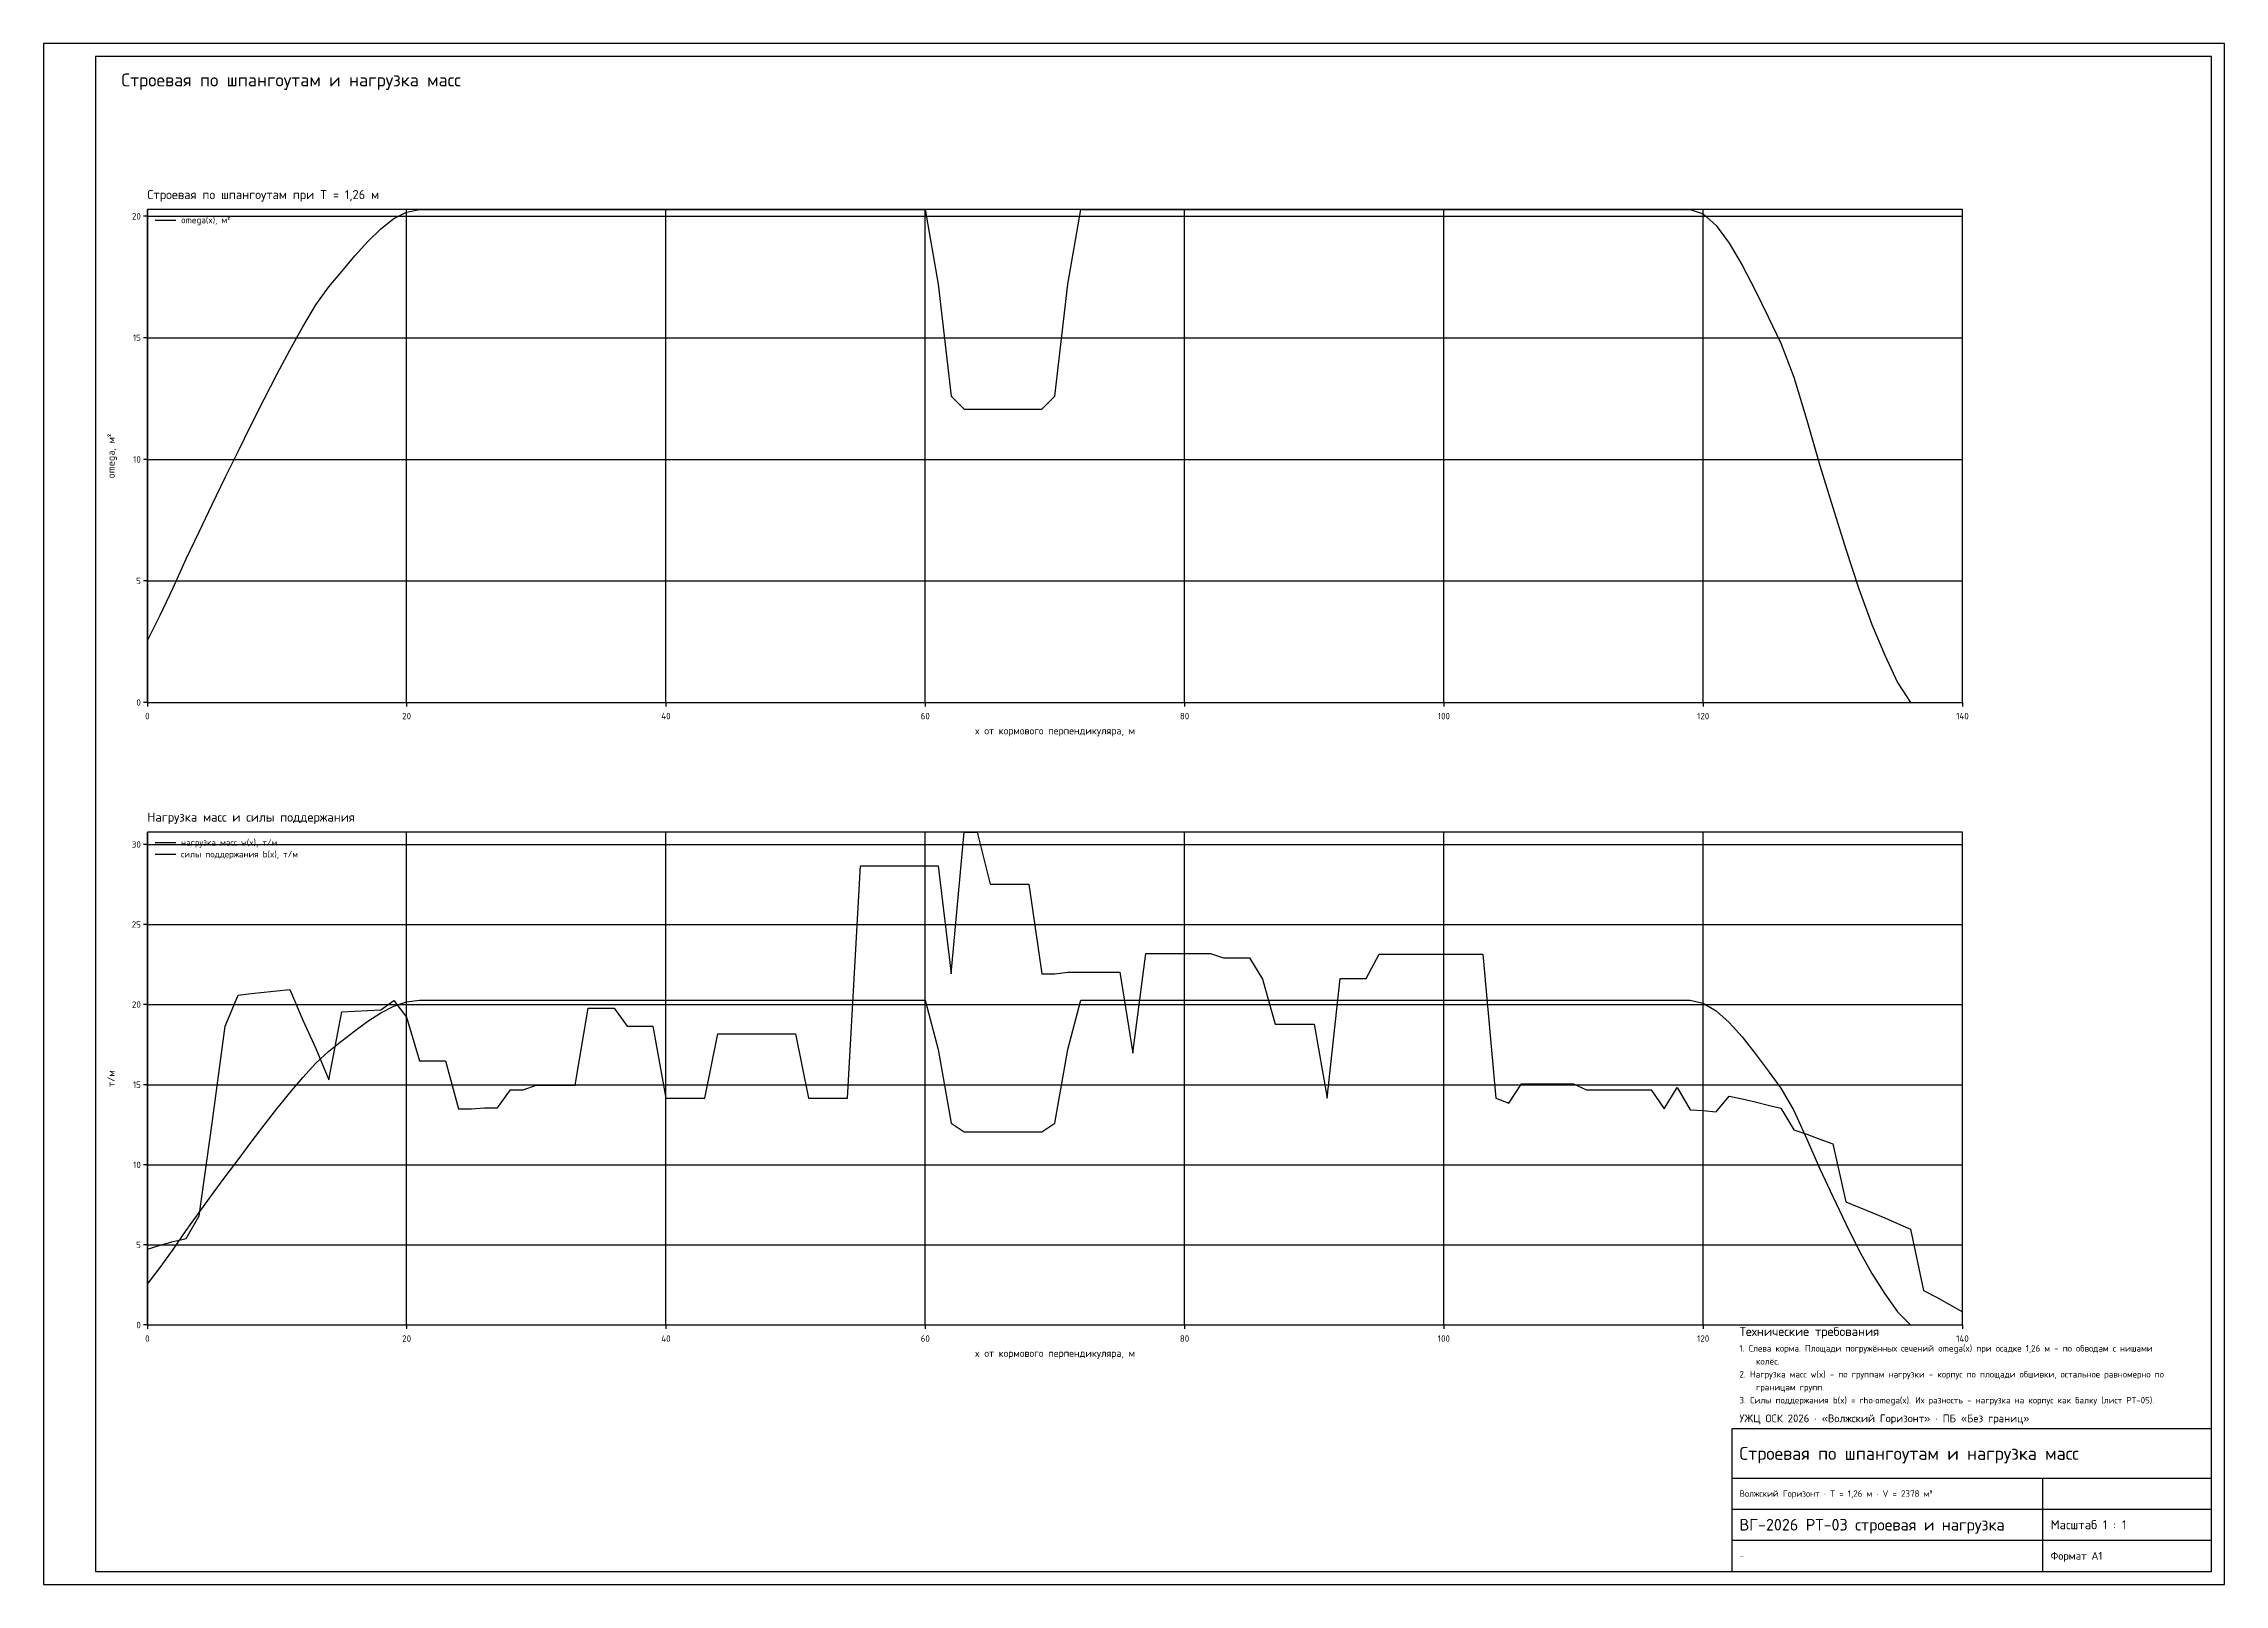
# Model space of a CAD drawing. Header units: millimetres. Extents: x 0 to 841, y 0 to 594.
import ezdxf
from ezdxf.enums import TextEntityAlignment as Align

# ---------------------------------------------------------------- set-up
doc = ezdxf.new("R2010")
doc.units = ezdxf.units.MM
for name, color, linetype in [('00_РАМКА', 7, 'Continuous'), ('08_ТЕКСТ', 7, 'Continuous'), ('20_ГРАФИК', 8, 'Continuous'), ('21_СЕТКА', 9, 'Continuous'), ('22_КРИВАЯ_А', 5, 'Continuous'), ('23_КРИВАЯ_Б', 1, 'Continuous')]:
    doc.layers.add(name, color=color, linetype=linetype)
doc.styles.add('ГОСТ', font='isocpeur.ttf')

msp = doc.modelspace()

# ---------------------------------------------------------------- linework, layer by layer
at = {"layer": '00_РАМКА'}
for p, q in [((651, 41), (836, 41)), ((771, 5), (771, 41)), ((651, 29), (836, 29)), ((651, 17), (836, 17))]:
    msp.add_line(p, q, dxfattribs=at)
for points in [[(0, 0), (841, 0), (841, 594), (0, 594)], [(20, 5), (836, 5), (836, 589), (20, 589)], [(651, 5), (836, 5), (836, 60), (651, 60)]]:
    msp.add_lwpolyline(points, close=True, dxfattribs=at)
at = {"layer": '20_ГРАФИК'}
for p, q in [((40, 527.43), (38.5, 527.43)), ((40, 480.58), (38.5, 480.58)), ((40, 433.72), (38.5, 433.72)), ((40, 386.86), (38.5, 386.86)), ((40, 340), (38.5, 340)), ((40, 340), (40, 338.5)), ((140, 340), (140, 338.5)), ((240, 340), (240, 338.5)), ((340, 340), (340, 338.5)), ((440, 340), (440, 338.5)), ((540, 340), (540, 338.5)), ((640, 340), (640, 338.5)), ((740, 340), (740, 338.5)), ((40, 285.26), (38.5, 285.26)), ((40, 254.38), (38.5, 254.38)), ((40, 223.51), (38.5, 223.51)), ((40, 192.63), (38.5, 192.63)), ((40, 161.75), (38.5, 161.75)), ((40, 130.88), (38.5, 130.88)), ((40, 100), (38.5, 100)), ((40, 100), (40, 98.5)), ((140, 100), (140, 98.5)), ((240, 100), (240, 98.5)), ((340, 100), (340, 98.5)), ((440, 100), (440, 98.5)), ((540, 100), (540, 98.5)), ((640, 100), (640, 98.5)), ((740, 100), (740, 98.5))]:
    msp.add_line(p, q, dxfattribs=at)
for points in [[(40, 340), (740, 340), (740, 530), (40, 530)], [(40, 100), (740, 100), (740, 290), (40, 290)]]:
    msp.add_lwpolyline(points, close=True, dxfattribs=at)
at = {"layer": '21_СЕТКА'}
for p, q in [((40, 340), (40, 530)), ((140, 340), (140, 530)), ((240, 340), (240, 530)), ((340, 340), (340, 530)), ((440, 340), (440, 530)), ((540, 340), (540, 530)), ((640, 340), (640, 530)), ((740, 340), (740, 530)), ((40, 527.43), (740, 527.43)), ((40, 480.58), (740, 480.58)), ((40, 433.72), (740, 433.72)), ((40, 386.86), (740, 386.86)), ((40, 340), (740, 340)), ((40, 100), (40, 290)), ((140, 100), (140, 290)), ((240, 100), (240, 290)), ((340, 100), (340, 290)), ((440, 100), (440, 290)), ((540, 100), (540, 290)), ((640, 100), (640, 290)), ((740, 100), (740, 290)), ((40, 285.26), (740, 285.26)), ((40, 254.38), (740, 254.38)), ((40, 223.51), (740, 223.51)), ((40, 192.63), (740, 192.63)), ((40, 161.75), (740, 161.75)), ((40, 130.88), (740, 130.88)), ((40, 100), (740, 100))]:
    msp.add_line(p, q, dxfattribs=at)
at = {"layer": '22_КРИВАЯ_А', "linetype": 'Continuous'}
for p, q in [((43, 526), (51, 526)), ((43, 281.5), (51, 281.5))]:
    msp.add_line(p, q, dxfattribs=at)
for points in [[(40, 363.88), (45, 373.66), (50, 384.21), (55, 395.32), (60, 405.81), (65, 416.34), (70, 426.7), (75, 436.7), (80, 447.03), (85, 456.92), (90, 466.38), (95, 475.78), (100, 484.88), (105, 493.26), (110, 500.28), (115, 506.2), (120, 512.14), (125, 517.74), (130, 522.64), (135, 526.52), (140, 529.08), (145, 530), (150, 530), (155, 530), (160, 530), (165, 530), (170, 530), (175, 530), (180, 530), (185, 530), (190, 530), (195, 530), (200, 530), (205, 530), (210, 530), (215, 530), (220, 530), (225, 530), (230, 530), (235, 530), (240, 530), (245, 530), (250, 530), (255, 530), (260, 530), (265, 530), (270, 530), (275, 530), (280, 530), (285, 530), (290, 530), (295, 530), (300, 530), (305, 530), (310, 530), (315, 530), (320, 530), (325, 530), (330, 530), (335, 530), (340, 530), (345, 501.26), (350, 458.05), (355, 453.03), (360, 453.03), (365, 453.03), (370, 453.03), (375, 453.03), (380, 453.03), (385, 453.03), (390, 458.05), (395, 501.26), (400, 530), (405, 530), (410, 530), (415, 530), (420, 530), (425, 530), (430, 530), (435, 530), (440, 530), (445, 530), (450, 530), (455, 530), (460, 530), (465, 530), (470, 530), (475, 530), (480, 530), (485, 530), (490, 530), (495, 530), (500, 530), (505, 530), (510, 530), (515, 530), (520, 530), (525, 530), (530, 530), (535, 530), (540, 530), (545, 530), (550, 530), (555, 530), (560, 530), (565, 530), (570, 530), (575, 530), (580, 530), (585, 530), (590, 530), (595, 530), (600, 530), (605, 530), (610, 530), (615, 530), (620, 530), (625, 530), (630, 530), (635, 530), (640, 528.38), (645, 523.87), (650, 517.06), (655, 508.54), (660, 498.89), (665, 488.69), (670, 478.52), (675, 465.45), (680, 448.8), (685, 431.32), (690, 415.15), (695, 399.14), (700, 383.75), (705, 370.08), (710, 358.18), (715, 347.76), (720, 340), (725, 340), (730, 340), (735, 340), (740, 340)], [(40, 115.74), (45, 122.18), (50, 129.13), (55, 136.45), (60, 143.36), (65, 150.3), (70, 157.13), (75, 163.72), (80, 170.52), (85, 177.04), (90, 183.28), (95, 189.47), (100, 195.46), (105, 200.99), (110, 205.61), (115, 209.52), (120, 213.43), (125, 217.12), (130, 220.35), (135, 222.91), (140, 224.59), (145, 225.2), (150, 225.2), (155, 225.2), (160, 225.2), (165, 225.2), (170, 225.2), (175, 225.2), (180, 225.2), (185, 225.2), (190, 225.2), (195, 225.2), (200, 225.2), (205, 225.2), (210, 225.2), (215, 225.2), (220, 225.2), (225, 225.2), (230, 225.2), (235, 225.2), (240, 225.2), (245, 225.2), (250, 225.2), (255, 225.2), (260, 225.2), (265, 225.2), (270, 225.2), (275, 225.2), (280, 225.2), (285, 225.2), (290, 225.2), (295, 225.2), (300, 225.2), (305, 225.2), (310, 225.2), (315, 225.2), (320, 225.2), (325, 225.2), (330, 225.2), (335, 225.2), (340, 225.2), (345, 206.26), (350, 177.79), (355, 174.48), (360, 174.48), (365, 174.48), (370, 174.48), (375, 174.48), (380, 174.48), (385, 174.48), (390, 177.79), (395, 206.26), (400, 225.2), (405, 225.2), (410, 225.2), (415, 225.2), (420, 225.2), (425, 225.2), (430, 225.2), (435, 225.2), (440, 225.2), (445, 225.2), (450, 225.2), (455, 225.2), (460, 225.2), (465, 225.2), (470, 225.2), (475, 225.2), (480, 225.2), (485, 225.2), (490, 225.2), (495, 225.2), (500, 225.2), (505, 225.2), (510, 225.2), (515, 225.2), (520, 225.2), (525, 225.2), (530, 225.2), (535, 225.2), (540, 225.2), (545, 225.2), (550, 225.2), (555, 225.2), (560, 225.2), (565, 225.2), (570, 225.2), (575, 225.2), (580, 225.2), (585, 225.2), (590, 225.2), (595, 225.2), (600, 225.2), (605, 225.2), (610, 225.2), (615, 225.2), (620, 225.2), (625, 225.2), (630, 225.2), (635, 225.2), (640, 224.13), (645, 221.16), (650, 216.67), (655, 211.05), (660, 204.7), (665, 197.98), (670, 191.28), (675, 182.66), (680, 171.69), (685, 160.17), (690, 149.52), (695, 138.97), (700, 128.83), (705, 119.82), (710, 111.98), (715, 105.12), (720, 100), (725, 100), (730, 100), (735, 100), (740, 100)]]:
    msp.add_lwpolyline(points, dxfattribs=at)
at = {"layer": '23_КРИВАЯ_Б', "linetype": 'Continuous'}
msp.add_line((43, 286), (51, 286), dxfattribs=at)
msp.add_lwpolyline([(40, 129.18), (45, 130.78), (50, 132.2), (55, 133.4), (60, 142.05), (65, 177.83), (70, 215.16), (75, 227.11), (80, 227.75), (85, 228.35), (90, 228.89), (95, 229.39), (100, 217.52), (105, 206.62), (110, 194.56), (115, 220.79), (120, 221.02), (125, 221.26), (130, 221.48), (135, 225.16), (140, 218.64), (145, 201.81), (150, 201.81), (155, 201.81), (160, 183.28), (165, 183.28), (170, 183.71), (175, 183.71), (180, 190.65), (185, 190.65), (190, 192.51), (195, 192.51), (200, 192.51), (205, 192.51), (210, 222.15), (215, 222.15), (220, 222.15), (225, 215.2), (230, 215.2), (235, 215.2), (240, 187.49), (245, 187.49), (250, 187.49), (255, 187.49), (260, 212.19), (265, 212.19), (270, 212.19), (275, 212.19), (280, 212.19), (285, 212.19), (290, 212.19), (295, 187.49), (300, 187.49), (305, 187.49), (310, 187.49), (315, 277.03), (320, 277.03), (325, 277.03), (330, 277.03), (335, 277.03), (340, 277.03), (345, 277.03), (350, 235.35), (355, 290), (360, 290), (365, 269.93), (370, 269.93), (375, 269.93), (380, 269.93), (385, 235.35), (390, 235.35), (395, 236.01), (400, 236.01), (405, 236.01), (410, 236.01), (415, 236.01), (420, 204.78), (425, 243.16), (430, 243.16), (435, 243.16), (440, 243.16), (445, 243.16), (450, 243.16), (455, 241.52), (460, 241.52), (465, 241.52), (470, 233.28), (475, 215.99), (480, 215.99), (485, 215.99), (490, 215.99), (495, 187.49), (500, 233.64), (505, 233.64), (510, 233.64), (515, 242.9), (520, 242.9), (525, 242.9), (530, 242.9), (535, 242.9), (540, 242.9), (545, 242.9), (550, 242.9), (555, 242.9), (560, 187.49), (565, 185.56), (570, 192.97), (575, 192.97), (580, 192.97), (585, 192.97), (590, 192.97), (595, 190.69), (600, 190.69), (605, 190.69), (610, 190.69), (615, 190.69), (620, 190.69), (625, 183.28), (630, 191.51), (635, 182.89), (640, 182.69), (645, 182.14), (650, 188.25), (655, 187.21), (660, 186.04), (665, 184.8), (670, 183.57), (675, 175.22), (680, 173.52), (685, 171.68), (690, 169.85), (695, 147.43), (700, 145.43), (705, 143.39), (710, 141.33), (715, 139.19), (720, 136.94), (725, 113.26), (730, 110.69), (735, 107.95), (740, 105.07)], dxfattribs=at)

# ---------------------------------------------------------------- texts
at = {"layer": '08_ТЕКСТ', "style": 'ГОСТ'}
for s, height, p in [('Строевая по шпангоутам и нагрузка масс', 5, (30, 580)), ('omega(x), м²', 2.5, (53, 526)), ('нагрузка масс w(x), т/м', 2.5, (53, 286)), ('силы поддержания b(x), т/м', 2.5, (53, 281.5)), ('1. Слева корма. Площади погружённых сечений omega(x) при осадке 1,26 м - по обводам с нишами', 2.5, (654, 91)), ('Технические требования', 3.5, (654, 97.5)), ('    колёс.', 2.5, (654, 86)), ('2. Нагрузка масс w(x) - по группам нагрузки - корпус по площади обшивки, остальное равномерно по', 2.5, (654, 81)), ('    границам групп.', 2.5, (654, 76)), ('3. Силы поддержания b(x) = rho·omega(x). Их разность - нагрузка на корпус как балку (лист РТ-05).', 2.5, (654, 71)), ('УЖЦ ОСК 2026 · «Волжский Горизонт» · ПБ «Без границ»', 3, (654, 64)), ('Строевая по шпангоутам и нагрузка масс', 5, (654, 50.5)), ('Волжский Горизонт · T = 1,26 м · V = 2378 м³', 2.5, (654, 35)), ('ВГ-2026 РТ-03 строевая и нагрузка', 4.5, (654, 23)), ('Масштаб 1 : 1', 3.5, (774, 23)), ('-', 2.5, (654, 11)), ('Формат A1', 3, (774, 11))]:
    msp.add_text(s, height=height, dxfattribs=at).set_placement(p, align=Align.MIDDLE_LEFT)
for s, p in [('Строевая по шпангоутам при T = 1,26 м', (40, 533)), ('Нагрузка масс и силы поддержания', (40, 293))]:
    msp.add_text(s, height=3.5, dxfattribs=at).set_placement(p, align=Align.BOTTOM_LEFT)
for s, p in [('20', (37.5, 527.43)), ('15', (37.5, 480.58)), ('10', (37.5, 433.72)), ('5', (37.5, 386.86)), ('0', (37.5, 340)), ('30', (37.5, 285.26)), ('25', (37.5, 254.38)), ('20', (37.5, 223.51)), ('15', (37.5, 192.63)), ('10', (37.5, 161.75)), ('5', (37.5, 130.88)), ('0', (37.5, 100))]:
    msp.add_text(s, height=2.5, dxfattribs=at).set_placement(p, align=Align.MIDDLE_RIGHT)
for s, p in [('omega, м²', (26, 435)), ('т/м', (26, 195))]:
    msp.add_text(s, height=2.8, rotation=90, dxfattribs=at).set_placement(p, align=Align.MIDDLE_CENTER)
for s, height, p in [('0', 2.5, (40, 336)), ('20', 2.5, (140, 336)), ('40', 2.5, (240, 336)), ('60', 2.5, (340, 336)), ('x от кормового перпендикуляра, м', 2.8, (390, 330.5)), ('80', 2.5, (440, 336)), ('100', 2.5, (540, 336)), ('120', 2.5, (640, 336)), ('140', 2.5, (740, 336)), ('0', 2.5, (40, 96)), ('20', 2.5, (140, 96)), ('40', 2.5, (240, 96)), ('60', 2.5, (340, 96)), ('80', 2.5, (440, 96)), ('100', 2.5, (540, 96)), ('120', 2.5, (640, 96)), ('140', 2.5, (740, 96)), ('x от кормового перпендикуляра, м', 2.8, (390, 90.5))]:
    msp.add_text(s, height=height, dxfattribs=at).set_placement(p, align=Align.TOP_CENTER)

doc.saveas('drawing.dxf')
